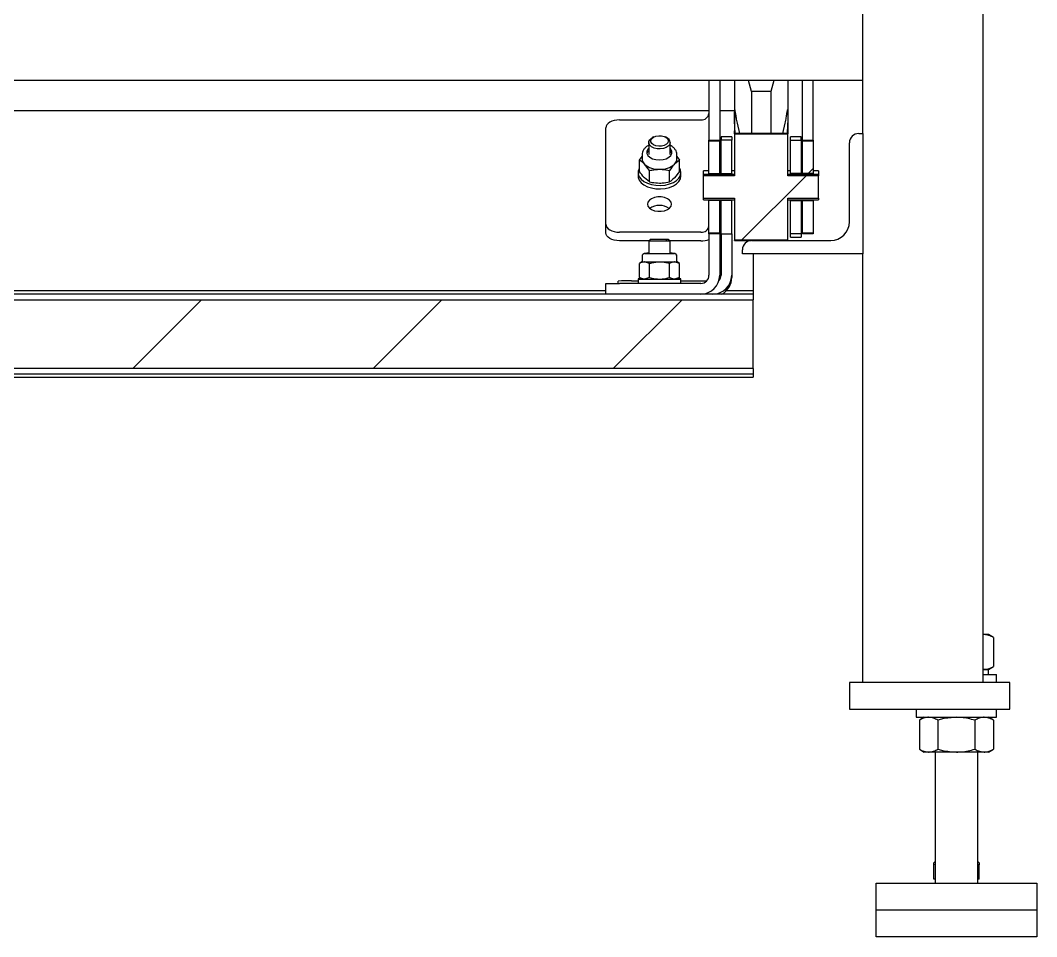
# Model space of a CAD drawing. Header units: millimetres. Extents: x 0 to 11880, y 0 to 8400.
# Drawn here: x 3288.1 to 3668, y 3836.2 to 4178.7 of the extents above; entities that cross this region are included whole.
import ezdxf

# ---------------------------------------------------------------- set-up
doc = ezdxf.new("R2010")
doc.units = ezdxf.units.MM
doc.header["$LTSCALE"] = 20

msp = doc.modelspace()

# ---------------------------------------------------------------- hatches: boundary and pattern name
at = {"linetype": 'Continuous', "lineweight": 18}
h = msp.add_hatch(dxfattribs=at)
h.set_pattern_fill('ANSI31', scale=20, style=0)
h.paths.add_polyline_path([(3543.52, 4120.64), (3543.52, 4112.22), (3555.02, 4112.22), (3555.02, 4096.55), (3575.02, 4096.55), (3575.02, 4112.22), (3586.52, 4112.22), (3586.52, 4120.64), (3575.02, 4120.64), (3575.02, 4136.31), (3555.02, 4136.31), (3555.02, 4120.64)], flags=0)
h = msp.add_hatch(dxfattribs=at)
h.set_pattern_fill('ANSI31', scale=20, style=0)
h.paths.add_polyline_path([(3545.52, 4133.58), (3545.52, 4121.47), (3549.52, 4121.47), (3549.52, 4133.58)], flags=0)
h = msp.add_hatch(dxfattribs=at)
h.set_pattern_fill('ANSI31', scale=20, style=0)
h.paths.add_polyline_path([(3554.02, 4121.47), (3554.02, 4133.93), (3550.02, 4133.93), (3550.02, 4121.47)], flags=0)
h = msp.add_hatch(dxfattribs=at)
h.set_pattern_fill('ANSI31', scale=20, style=0)
edge = h.paths.add_edge_path(flags=0)
edge.add_line((3603.02, 4091.44), (3603.02, 4136.44))
edge.add_line((3603.02, 4136.44), (3601.52, 4136.44))
edge.add_arc((3601.52, 4132.94), 3.5, 90, 180)
edge.add_line((3598.02, 4132.94), (3598.02, 4103.44))
edge.add_arc((3591.02, 4103.44), 7, 270, 360, ccw=False)
edge.add_line((3591.02, 4096.44), (3561.52, 4096.44))
edge.add_arc((3561.52, 4092.94), 3.5, 90, 180)
edge.add_line((3558.02, 4092.94), (3558.02, 4091.44))
edge.add_line((3558.02, 4091.44), (3603.02, 4091.44))
h = msp.add_hatch(dxfattribs=at)
h.set_pattern_fill('ANSI31', scale=20, style=0)
h.paths.add_polyline_path([(3580.02, 4121.47), (3580.02, 4133.93), (3576.02, 4133.93), (3576.02, 4121.47)], flags=0)
h = msp.add_hatch(dxfattribs=at)
h.set_pattern_fill('ANSI31', scale=20, style=0)
h.paths.add_polyline_path([(3580.52, 4121.47), (3584.52, 4121.47), (3584.52, 4133.58), (3580.52, 4133.58)], flags=0)
h = msp.add_hatch(dxfattribs=at)
h.set_pattern_fill('ANSI31', scale=20, style=0)
h.paths.add_polyline_path([(3549.52, 4099.27), (3549.52, 4111.39), (3545.52, 4111.39), (3545.52, 4099.27)], flags=0)
h = msp.add_hatch(dxfattribs=at)
h.set_pattern_fill('ANSI31', scale=20, style=0)
h.paths.add_polyline_path([(3554.02, 4098.93), (3554.02, 4111.39), (3550.02, 4111.39), (3550.02, 4098.93)], flags=0)
h = msp.add_hatch(dxfattribs=at)
h.set_pattern_fill('ANSI31', scale=20, style=0)
h.paths.add_polyline_path([(3576.02, 4098.93), (3580.02, 4098.93), (3580.02, 4111.39), (3576.02, 4111.39)], flags=0)
h = msp.add_hatch(dxfattribs=at)
h.set_pattern_fill('ANSI31', scale=20, style=0)
h.paths.add_polyline_path([(3584.52, 4111.39), (3580.52, 4111.39), (3580.52, 4099.28), (3584.52, 4099.28)], flags=0)
h = msp.add_hatch(dxfattribs=at)
h.set_pattern_fill('ANSI31', scale=20, style=0)
h.paths.add_polyline_path([(3182.02, 4048.57), (3562.02, 4048.57), (3562.02, 4074.29), (3182.02, 4074.29)], flags=0)

# ---------------------------------------------------------------- linework, layer by layer
at = {"color": 7, "linetype": 'Continuous', "lineweight": 25}
for p, q in [((3648.02, 3931.22), (3648.02, 4571.22)), ((3603.02, 4136.44), (3603.02, 4366.22)), ((3603.02, 4156.22), (3141.02, 4156.22)), ((3545.52, 4156.22), (3545.52, 4133.93)), ((3549.52, 4156.22), (3549.52, 4133.93)), ((3555.02, 4156.22), (3555.02, 4144.5)), ((3561.37, 4152.15), (3560.29, 4156.22)), ((3569.75, 4156.22), (3568.67, 4152.15)), ((3575.02, 4156.22), (3575.02, 4144.5)), ((3580.52, 4133.93), (3580.52, 4156.22)), ((3584.52, 4133.93), (3584.52, 4156.22)), ((3568.67, 4152.15), (3561.37, 4152.15)), ((3561.37, 4152.15), (3561.37, 4136.43)), ((3568.67, 4152.15), (3568.67, 4136.43)), ((3545.52, 4144.95), (3198.52, 4144.95)), ((3555.02, 4144.95), (3549.52, 4144.95)), ((3512.02, 4141.54), (3542.52, 4141.54)), ((3555.02, 4144.5), (3555.02, 4137.43)), ((3575.02, 4144.5), (3575.02, 4137.43)), ((3507.02, 4102.53), (3507.02, 4138.54)), ((3555.02, 4137.43), (3555.06, 4136.43)), ((3555.02, 4136.43), (3555.02, 4137.43)), ((3556.01, 4140.34), (3556.92, 4136.43)), ((3573.11, 4136.43), (3574.03, 4140.34)), ((3574.98, 4136.43), (3575.02, 4137.43)), ((3575.02, 4137.43), (3575.02, 4136.43)), ((3524.83, 4135.14), (3524.38, 4134.9)), ((3529.66, 4134.9), (3529.21, 4135.14)), ((3545.52, 4133.93), (3549.52, 4133.93)), ((3545.52, 4133.58), (3545.52, 4133.93)), ((3549.52, 4133.58), (3545.52, 4133.58)), ((3545.52, 4121.47), (3545.52, 4133.58)), ((3549.52, 4133.93), (3549.52, 4133.58)), ((3549.52, 4121.47), (3549.52, 4133.58)), ((3554.02, 4135.26), (3550.02, 4135.26)), ((3550.02, 4135.25), (3550.02, 4135.26)), ((3550.02, 4135.25), (3550.02, 4133.93)), ((3554.02, 4133.93), (3550.02, 4133.93)), ((3550.02, 4121.47), (3550.02, 4133.93)), ((3554.02, 4135.26), (3554.02, 4135.25)), ((3554.02, 4135.25), (3554.02, 4133.93)), ((3554.02, 4121.47), (3554.02, 4133.93)), ((3575.02, 4136.43), (3555.02, 4136.43)), ((3555.02, 4136.31), (3555.02, 4136.43)), ((3555.02, 4136.31), (3575.02, 4136.31)), ((3555.02, 4136.31), (3555.02, 4120.64)), ((3575.02, 4136.43), (3575.02, 4136.31)), ((3575.02, 4120.64), (3575.02, 4136.31)), ((3580.02, 4135.26), (3576.02, 4135.26)), ((3576.02, 4135.25), (3576.02, 4135.26)), ((3576.02, 4133.93), (3576.02, 4135.25)), ((3576.02, 4133.93), (3580.02, 4133.93)), ((3576.02, 4121.47), (3576.02, 4133.93)), ((3580.02, 4135.26), (3580.02, 4135.25)), ((3580.02, 4133.93), (3580.02, 4135.25)), ((3580.02, 4133.93), (3580.02, 4121.47)), ((3580.52, 4133.93), (3584.52, 4133.93)), ((3580.52, 4133.58), (3580.52, 4133.93)), ((3584.52, 4133.58), (3580.52, 4133.58)), ((3580.52, 4121.47), (3580.52, 4133.58)), ((3584.52, 4133.93), (3584.52, 4133.58)), ((3584.52, 4133.58), (3584.52, 4121.47)), ((3601.52, 4136.44), (3603.02, 4136.44)), ((3603.02, 4136.44), (3603.02, 4091.44)), ((3523.02, 4132.28), (3522.74, 4131.88)), ((3523.02, 4133.1), (3523.02, 4128.6)), ((3531.02, 4128.6), (3531.02, 4133.1)), ((3531.3, 4131.88), (3531.02, 4132.28)), ((3598.02, 4103.44), (3598.02, 4132.94)), ((3519.51, 4126.5), (3520.52, 4127.8)), ((3519.51, 4122.28), (3519.51, 4126.5)), ((3520.52, 4128.6), (3520.52, 4126.97)), ((3534.52, 4126.5), (3532.65, 4125.02)), ((3533.52, 4126.97), (3533.52, 4128.6)), ((3533.52, 4127.81), (3534.52, 4126.5)), ((3534.52, 4122.28), (3534.52, 4126.5)), ((3523.27, 4122.6), (3521.39, 4125.02)), ((3523.27, 4118.38), (3523.27, 4122.6)), ((3530.77, 4118.38), (3530.77, 4122.6)), ((3534.52, 4122.28), (3532.65, 4119.86)), ((3545.52, 4122.54), (3543.52, 4122.54)), ((3543.52, 4122.54), (3543.52, 4122.54)), ((3543.52, 4121.18), (3543.52, 4122.54)), ((3550.02, 4122.54), (3549.52, 4122.54)), ((3555.02, 4122.54), (3554.02, 4122.54)), ((3576.02, 4122.54), (3575.02, 4122.54)), ((3580.52, 4122.54), (3580.02, 4122.54)), ((3586.52, 4122.54), (3584.52, 4122.54)), ((3586.52, 4122.54), (3586.52, 4121.18)), ((3519.02, 4121.82), (3519.02, 4120.54)), ((3523.27, 4118.38), (3521.39, 4119.86)), ((3535.02, 4120.54), (3535.02, 4121.82)), ((3555.02, 4121.18), (3543.52, 4121.18)), ((3543.52, 4120.64), (3543.52, 4121.18)), ((3555.02, 4120.64), (3543.52, 4120.64)), ((3543.52, 4112.22), (3543.52, 4120.64)), ((3545.52, 4121.47), (3549.52, 4121.47)), ((3545.52, 4121.47), (3545.52, 4121.18)), ((3549.52, 4121.47), (3549.52, 4121.18)), ((3550.02, 4121.47), (3554.02, 4121.47)), ((3550.02, 4121.47), (3550.02, 4121.18)), ((3554.02, 4121.47), (3554.02, 4121.18)), ((3586.52, 4121.18), (3575.02, 4121.18)), ((3586.52, 4120.64), (3575.02, 4120.64)), ((3580.02, 4121.47), (3576.02, 4121.47)), ((3576.02, 4121.47), (3576.02, 4121.18)), ((3580.02, 4121.47), (3580.02, 4121.18)), ((3584.52, 4121.47), (3580.52, 4121.47)), ((3580.52, 4121.47), (3580.52, 4121.18)), ((3584.52, 4121.47), (3584.52, 4121.18)), ((3586.52, 4121.18), (3586.52, 4120.64)), ((3586.52, 4112.22), (3586.52, 4120.64)), ((3543.52, 4112.22), (3555.02, 4112.22)), ((3543.52, 4111.68), (3543.52, 4112.22)), ((3543.52, 4111.68), (3555.02, 4111.68)), ((3545.52, 4111.68), (3545.52, 4111.39)), ((3549.52, 4111.39), (3545.52, 4111.39)), ((3545.52, 4099.27), (3545.52, 4111.39)), ((3549.52, 4111.68), (3549.52, 4111.39)), ((3549.52, 4099.27), (3549.52, 4111.39)), ((3550.02, 4111.68), (3550.02, 4111.39)), ((3554.02, 4111.39), (3550.02, 4111.39)), ((3550.02, 4098.93), (3550.02, 4111.39)), ((3554.02, 4111.68), (3554.02, 4111.39)), ((3554.02, 4098.93), (3554.02, 4111.39)), ((3555.02, 4112.22), (3555.02, 4096.55)), ((3575.02, 4112.22), (3586.52, 4112.22)), ((3575.02, 4096.55), (3575.02, 4112.22)), ((3575.02, 4111.68), (3586.52, 4111.68)), ((3576.02, 4111.68), (3576.02, 4111.39)), ((3576.02, 4111.39), (3580.02, 4111.39)), ((3576.02, 4098.93), (3576.02, 4111.39)), ((3580.02, 4111.68), (3580.02, 4111.39)), ((3580.02, 4111.39), (3580.02, 4098.93)), ((3580.52, 4111.68), (3580.52, 4111.39)), ((3580.52, 4111.39), (3584.52, 4111.39)), ((3580.52, 4099.28), (3580.52, 4111.39)), ((3584.52, 4111.68), (3584.52, 4111.39)), ((3584.52, 4111.39), (3584.52, 4099.28)), ((3586.52, 4112.22), (3586.52, 4111.68)), ((3507.02, 4099.33), (3507.02, 4102.53)), ((3542.52, 4099.53), (3512.02, 4099.53)), ((3523.15, 4096.33), (3512.02, 4096.33)), ((3523.71, 4096.89), (3523.02, 4096.2)), ((3523.71, 4096.83), (3523.02, 4096.14)), ((3523.02, 4096.2), (3523.02, 4096.14)), ((3523.02, 4096.14), (3523.02, 4091.53)), ((3531.02, 4096.14), (3523.02, 4096.14)), ((3530.33, 4096.83), (3523.71, 4096.83)), ((3531.02, 4096.2), (3530.33, 4096.89)), ((3531.02, 4096.14), (3530.33, 4096.83)), ((3542.52, 4096.33), (3530.89, 4096.33)), ((3531.02, 4096.2), (3530.97, 4096.18)), ((3531.02, 4096.14), (3531.02, 4096.2)), ((3531.02, 4096.2), (3531.02, 4096.2)), ((3531.02, 4091.53), (3531.02, 4096.14)), ((3545.52, 4099.27), (3549.52, 4099.27)), ((3545.52, 4098.93), (3545.52, 4099.27)), ((3549.52, 4098.93), (3545.52, 4098.93)), ((3545.52, 4098.93), (3545.52, 4083.43)), ((3549.52, 4099.27), (3549.52, 4098.93)), ((3549.52, 4098.93), (3549.52, 4083.43)), ((3550.02, 4098.93), (3554.02, 4098.93)), ((3550.02, 4098.93), (3550.02, 4083.43)), ((3554.02, 4098.93), (3554.02, 4083.43)), ((3555.02, 4096.43), (3555.02, 4096.55)), ((3575.02, 4096.55), (3555.02, 4096.55)), ((3555.02, 4096.43), (3561.25, 4096.43)), ((3561.52, 4096.44), (3591.02, 4096.44)), ((3575.02, 4096.55), (3575.02, 4096.44)), ((3580.02, 4098.93), (3576.02, 4098.93)), ((3576.02, 4097.71), (3576.02, 4098.93)), ((3576.02, 4097.71), (3580.02, 4097.71)), ((3580.02, 4098.93), (3580.02, 4097.71)), ((3580.52, 4099.28), (3584.52, 4099.28)), ((3580.52, 4098.93), (3580.52, 4099.28)), ((3584.52, 4098.93), (3580.52, 4098.93)), ((3584.52, 4099.28), (3584.52, 4098.93)), ((3558.02, 4091.44), (3558.02, 4092.94)), ((3520.52, 4088.47), (3519.51, 4087.89)), ((3520.52, 4088.54), (3519.68, 4088.05)), ((3520.52, 4090.57), (3520.52, 4090.51)), ((3520.52, 4090.51), (3520.52, 4088.47)), ((3520.52, 4088.47), (3521.39, 4088.47)), ((3521.39, 4088.47), (3527.02, 4088.47)), ((3523.27, 4087.89), (3521.39, 4088.47)), ((3521.54, 4091.53), (3527.02, 4091.53)), ((3527.02, 4091.53), (3532.5, 4091.53)), ((3527.02, 4088.47), (3532.65, 4088.47)), ((3532.65, 4088.47), (3533.52, 4088.47)), ((3534.52, 4087.89), (3532.65, 4088.47)), ((3533.52, 4090.51), (3533.52, 4090.57)), ((3533.52, 4088.47), (3533.52, 4090.51)), ((3534.36, 4088.05), (3533.52, 4088.54)), ((3534.52, 4087.89), (3533.52, 4088.47)), ((3603.02, 4091.44), (3558.02, 4091.44)), ((3562.02, 4091.44), (3562.02, 4090.93)), ((3562.02, 4090.93), (3562.02, 4082.53)), ((3603.02, 3931.22), (3603.02, 4091.44)), ((3519.51, 4082.61), (3519.51, 4087.89)), ((3523.27, 4082.61), (3523.27, 4087.89)), ((3530.77, 4082.61), (3530.77, 4087.89)), ((3534.52, 4082.61), (3534.52, 4087.89)), ((3507.02, 4076.43), (3507.02, 4080.43)), ((3507.02, 4080.43), (3512.02, 4080.43)), ((3511.52, 4080.43), (3511.52, 4081.27)), ((3542.52, 4080.43), (3512.02, 4080.43)), ((3516.52, 4081.39), (3519.02, 4081.39)), ((3519.02, 4082.09), (3519.02, 4082.03)), ((3519.02, 4082.03), (3519.02, 4080.43)), ((3519.02, 4082.03), (3535.02, 4082.03)), ((3519.51, 4082.61), (3520.52, 4082.03)), ((3523.27, 4082.61), (3521.39, 4082.03)), ((3534.52, 4082.61), (3532.65, 4082.03)), ((3533.52, 4082.03), (3534.52, 4082.61)), ((3535.02, 4082.03), (3535.02, 4082.09)), ((3535.02, 4080.43), (3535.02, 4082.03)), ((3535.02, 4081.39), (3544.72, 4081.39)), ((3554.02, 4083.43), (3554.02, 4082.6)), ((3562.02, 4082.53), (3562.02, 4077.63)), ((3507.02, 4077.63), (3237.02, 4077.63)), ((3562.02, 4077.63), (3551.95, 4077.63)), ((3562.02, 4077.63), (3562.02, 4076.43)), ((3562.02, 4077.63), (3562.02, 4077.63)), ((3562.02, 4076.43), (3182.02, 4076.43)), ((3182.02, 4074.29), (3562.02, 4074.29)), ((3562.02, 4076.43), (3562.02, 4074.29)), ((3562.02, 4048.57), (3562.02, 4074.29)), ((3562.02, 4048.57), (3182.02, 4048.57)), ((3562.02, 4046.43), (3182.02, 4046.43)), ((3562.02, 4048.57), (3562.02, 4046.43)), ((3562.02, 4046.43), (3562.02, 4045.37)), ((3182.02, 4045.37), (3562.02, 4045.37)), ((3648.41, 3949.12), (3648.02, 3949.12)), ((3650.02, 3949.12), (3648.41, 3949.12)), ((3651.88, 3948.05), (3650.02, 3949.12)), ((3651.88, 3948.05), (3651.88, 3937.19)), ((3648.02, 3936.18), (3648.41, 3936.12)), ((3648.41, 3936.12), (3648.02, 3936.12)), ((3648.02, 3936.12), (3650.02, 3936.12)), ((3650.02, 3936.12), (3648.41, 3936.12)), ((3650.02, 3936.12), (3651.88, 3937.19)), ((3650.02, 3934.22), (3650.02, 3936.12)), ((3648.02, 3934.22), (3653.02, 3934.22)), ((3653.02, 3931.22), (3653.02, 3934.22)), ((3598.02, 3931.22), (3598.02, 3921.22)), ((3658.02, 3931.22), (3598.02, 3931.22)), ((3658.02, 3921.22), (3658.02, 3931.22)), ((3598.02, 3921.22), (3658.02, 3921.22)), ((3623.02, 3921.22), (3623.02, 3918.22)), ((3653.02, 3918.22), (3653.02, 3921.22)), ((3623.02, 3918.22), (3653.02, 3918.22)), ((3626.02, 3918.22), (3624.16, 3917.15)), ((3624.16, 3917.15), (3624.16, 3906.29)), ((3631.09, 3917.15), (3631.09, 3906.29)), ((3644.95, 3917.15), (3644.95, 3906.29)), ((3651.88, 3917.15), (3650.02, 3918.22)), ((3651.88, 3917.15), (3651.88, 3906.29)), ((3624.16, 3906.29), (3626.02, 3905.22)), ((3650.02, 3905.22), (3651.88, 3906.29)), ((3627.63, 3905.22), (3626.02, 3905.22)), ((3638.02, 3905.22), (3627.63, 3905.22)), ((3630.02, 3905.22), (3630.02, 3856.22)), ((3648.41, 3905.22), (3638.02, 3905.22)), ((3646.02, 3856.22), (3646.02, 3905.22)), ((3650.02, 3905.22), (3648.41, 3905.22)), ((3629.79, 3864.02), (3629.52, 3863.86)), ((3630.02, 3864.02), (3629.79, 3864.02)), ((3646.25, 3864.02), (3646.02, 3864.02)), ((3646.52, 3863.86), (3646.25, 3864.02)), ((3630.02, 3863.24), (3629.52, 3863.1)), ((3629.52, 3857.77), (3629.52, 3863.1)), ((3646.52, 3863.1), (3646.02, 3863.23)), ((3646.52, 3857.77), (3646.52, 3863.1)), ((3608.02, 3846.22), (3608.02, 3856.22)), ((3608.02, 3856.22), (3638.02, 3856.22)), ((3630.02, 3857.77), (3629.52, 3857.77)), ((3638.02, 3856.22), (3668.02, 3856.22)), ((3646.52, 3857.77), (3646.02, 3857.77)), ((3668.02, 3856.22), (3668.02, 3846.22)), ((3608.02, 3836.22), (3608.02, 3846.22)), ((3608.02, 3846.22), (3668.02, 3846.22)), ((3668.02, 3846.22), (3668.02, 3836.22)), ((3668.02, 3836.22), (3608.02, 3836.22))]:
    msp.add_line(p, q, dxfattribs=at)
at = {"color": 7, "linetype": 'Continuous', "lineweight": 25, "flags": 128}
for points in [[(3512.02, 4141.54), (3511.04, 4141.48), (3510.11, 4141.31), (3509.24, 4141.04), (3508.48, 4140.66), (3507.86, 4140.21), (3507.4, 4139.69), (3507.12, 4139.13), (3507.02, 4138.54)], [(3531.02, 4133.1), (3530.84, 4132.39), (3530.32, 4131.75), (3529.51, 4131.22), (3528.48, 4130.87), (3527.32, 4130.71), (3526.13, 4130.76), (3525.02, 4131.02), (3524.09, 4131.47), (3523.42, 4132.06), (3523.06, 4132.74), (3523.06, 4133.46), (3523.42, 4134.14), (3524.09, 4134.73), (3524.38, 4134.9)], [(3530.33, 4133.65), (3530.15, 4133.01), (3529.63, 4132.43), (3528.83, 4131.99), (3527.83, 4131.73), (3526.75, 4131.67), (3525.69, 4131.83), (3524.78, 4132.19), (3524.11, 4132.71), (3523.75, 4133.33), (3523.75, 4133.98), (3524.11, 4134.6), (3524.78, 4135.11), (3525.69, 4135.47), (3526.75, 4135.63), (3527.83, 4135.58), (3528.83, 4135.32), (3529.63, 4134.87), (3530.15, 4134.3), (3530.33, 4133.65)], [(3523.02, 4130.91), (3522.73, 4130.59), (3522.35, 4129.82), (3522.35, 4129.01), (3522.73, 4128.24), (3523.46, 4127.56), (3524.47, 4127.03), (3525.69, 4126.7), (3527.02, 4126.58)], [(3523.02, 4130.1), (3522.73, 4129.77), (3522.35, 4129.01)], [(3527.02, 4126.58), (3528.35, 4126.7), (3529.57, 4127.03), (3530.58, 4127.56), (3531.31, 4128.24), (3531.69, 4129.01), (3531.69, 4129.82), (3531.31, 4130.59), (3531.02, 4130.91)], [(3531.68, 4129.01), (3531.31, 4129.77), (3531.02, 4130.1)], [(3519.51, 4123.48), (3519.44, 4123.35), (3519.07, 4122.33), (3519.07, 4121.3), (3519.44, 4120.28), (3520.16, 4119.34), (3521.21, 4118.51), (3522.53, 4117.84), (3524.06, 4117.35), (3525.72, 4117.08), (3527.45, 4117.02), (3529.16, 4117.19), (3530.77, 4117.57), (3532.2, 4118.16), (3533.39, 4118.91), (3534.28, 4119.8), (3534.83, 4120.78), (3535.02, 4121.82), (3535.02, 4121.82)], [(3535.02, 4121.82), (3534.83, 4122.85), (3534.52, 4123.48)], [(3519.02, 4120.54), (3519.07, 4120.02), (3519.44, 4119), (3520.16, 4118.06), (3521.21, 4117.23), (3522.53, 4116.56), (3524.06, 4116.08), (3525.72, 4115.8), (3527.45, 4115.74), (3529.16, 4115.91), (3530.77, 4116.29), (3532.2, 4116.88), (3533.39, 4117.63), (3534.28, 4118.52), (3534.83, 4119.5), (3535.02, 4120.54)], [(3531.52, 4110.03), (3531.34, 4110.79), (3530.8, 4111.49), (3529.97, 4112.07), (3528.89, 4112.49), (3527.66, 4112.71), (3526.38, 4112.71), (3525.15, 4112.49), (3524.07, 4112.07), (3523.23, 4111.49), (3522.7, 4110.79), (3522.52, 4110.03), (3522.7, 4109.27), (3523.23, 4108.57), (3524.07, 4107.99), (3525.15, 4107.58), (3526.38, 4107.36), (3527.66, 4107.36), (3528.89, 4107.58), (3529.97, 4107.99), (3530.8, 4108.57), (3531.34, 4109.27), (3531.52, 4110.03)], [(3507.02, 4102.53), (3507.12, 4101.94), (3507.4, 4101.38), (3507.86, 4100.86), (3508.48, 4100.41), (3509.24, 4100.03), (3510.11, 4099.76), (3511.04, 4099.59), (3512.02, 4099.53)], [(3512.02, 4096.33), (3511.04, 4096.39), (3510.11, 4096.56), (3509.24, 4096.84), (3508.48, 4097.21), (3507.86, 4097.66), (3507.4, 4098.18), (3507.12, 4098.75), (3507.02, 4099.33)], [(3523.06, 4096.18), (3523.06, 4096.18), (3523.02, 4096.2)], [(3524.7, 4096.83), (3524.11, 4096.85), (3523.75, 4096.88), (3523.75, 4096.9), (3524.11, 4096.93), (3524.78, 4096.95), (3525.69, 4096.97), (3526.75, 4096.97), (3527.83, 4096.97), (3528.83, 4096.96), (3529.63, 4096.94), (3530.15, 4096.92), (3530.33, 4096.89), (3530.33, 4096.89)], [(3523.02, 4091.66), (3522.73, 4091.64), (3522.35, 4091.61), (3522.35, 4091.57), (3522.73, 4091.54), (3522.98, 4091.53)], [(3531.06, 4091.53), (3531.31, 4091.54), (3531.69, 4091.57), (3531.69, 4091.61), (3531.31, 4091.64), (3531.02, 4091.66)], [(3520.22, 4082.2), (3520.16, 4082.2), (3519.44, 4082.16), (3519.07, 4082.12), (3519.07, 4082.07), (3519.44, 4082.03)], [(3534.6, 4082.03), (3534.83, 4082.05), (3535.02, 4082.09)]]:
    msp.add_lwpolyline(points, dxfattribs=at)
at = {"color": 7, "linetype": 'Continuous', "lineweight": 25}
for centre, radius, start, end in [((3542.79, 4144.28), 2.75, 264.3633, 352.9464), ((3528.82, 4132.86), 2.21, 6.2945, 67.6418), ((3601.52, 4132.94), 3.5, 90, 180), ((3523.35, 4127.06), 2.83, 181.9021, 226.2139), ((3530.69, 4127.06), 2.83, 313.7861, 358.0979), ((3526.63, 4131.03), 7.98, 228.9558, 272.8198), ((3527.41, 4131.03), 7.98, 267.1802, 311.0442), ((3526.76, 4103.87), 5.67, 87.3763, 126.4107), ((3527.28, 4103.87), 5.67, 53.5893, 92.6237), ((3591.02, 4103.44), 7, 270, 0), ((3542.79, 4102.27), 2.75, 264.3633, 352.9464), ((3529.37, 4104.47), 7.64, 269.7655, 277.2322), ((3542.55, 4104.76), 8.43, 269.793, 290.6245), ((3561.52, 4092.94), 3.5, 90, 180), ((3521.54, 4090.51), 1.02, 90, 180), ((3523.05, 4077.55), 14.14, 90.1395, 95.8749), ((3531.03, 4078.79), 12.9, 83.665, 90.0638), ((3532.5, 4090.51), 1.02, 0, 90), ((3547.02, 4084.39), 3, 325.0543, 359.9989), ((3515.27, 4032.64), 48.77, 88.5322, 94.4112), ((3533.87, 4076.02), 6.18, 79.2537, 90.4299), ((3542.52, 4083.43), 7, 270, 0), ((3542.52, 4083.43), 3, 270, 0), ((3547.02, 4083.43), 7, 270, 0), ((3547.02, 4083.43), 3, 317.0107, 0), ((3547.02, 4082.6), 7, 298.2075, 359.9956)]:
    msp.add_arc(centre, radius, start, end, dxfattribs=at)
for points, knots in [([(3555.07, 4145.47), (3555.09, 4145.43), (3555.13, 4145.36), (3555.27, 4144.55), (3555.49, 4143.22), (3555.74, 4141.73), (3555.94, 4140.66), (3556.01, 4140.34)], [0, 0, 0, 0, 0.204489, 0.438573, 0.665306, 0.898678, 1, 1, 1, 1]), ([(3574.03, 4140.34), (3574.16, 4141.04), (3574.43, 4142.46), (3574.68, 4144), (3574.85, 4145.03), (3574.94, 4145.51), (3574.96, 4145.44), (3574.96, 4145.43)], [0, 0, 0, 0, 0.2259759, 0.4585172, 0.6845019, 0.9170166, 1, 1, 1, 1]), ([(3555.33, 4136.43), (3555.28, 4137.12), (3555.17, 4138.76), (3555.09, 4140.91), (3555.03, 4142.87), (3555.02, 4143.96), (3555.02, 4144.41), (3555.02, 4144.5)], [0, 0, 0, 0, 0.184895, 0.438951, 0.686396, 0.940956, 1, 1, 1, 1]), ([(3575.02, 4144.5), (3575.02, 4144.15), (3575.01, 4143.44), (3574.98, 4141.82), (3574.9, 4139.69), (3574.82, 4137.81), (3574.73, 4136.6), (3574.71, 4136.39)], [0, 0, 0, 0, 0.219359, 0.443652, 0.691319, 0.946208, 1, 1, 1, 1]), ([(3523.02, 4131.99), (3522.92, 4131.95), (3522.41, 4131.73), (3521.72, 4131.18), (3521.02, 4130.36), (3520.59, 4129.49), (3520.55, 4128.88), (3520.54, 4128.58)], [0, 0, 0, 0, 0.063532, 0.327568, 0.564229, 0.790229, 1, 1, 1, 1]), ([(3533.48, 4128.59), (3533.49, 4128.74), (3533.52, 4129.21), (3533.23, 4129.98), (3532.67, 4130.83), (3531.92, 4131.52), (3531.29, 4131.85), (3531.02, 4131.99)], [0, 0, 0, 0, 0.1056328, 0.3370565, 0.5689894, 0.8106984, 1, 1, 1, 1]), ([(3521.39, 4125.02), (3521.35, 4125.06), (3520.71, 4125.71), (3520.09, 4126.12), (3519.51, 4126.5)], [0, 0, 0, 0, 0.070215, 1, 1, 1, 1]), ([(3521.39, 4119.86), (3521.35, 4119.91), (3520.71, 4120.58), (3520.09, 4121.46), (3519.51, 4122.28)], [0, 0, 0, 0, 0.070215, 1, 1, 1, 1]), ([(3523.27, 4122.6), (3523.58, 4122.67), (3524.8, 4122.94), (3526.08, 4123.01), (3527.02, 4123.07)], [0, 0, 0, 0, 0.2575513, 1, 1, 1, 1]), ([(3527.02, 4123.07), (3527.36, 4123.06), (3528.63, 4123.03), (3529.87, 4122.78), (3530.77, 4122.6)], [0, 0, 0, 0, 0.2686336, 1, 1, 1, 1]), ([(3532.65, 4125.02), (3532.6, 4124.97), (3531.97, 4124.3), (3531.35, 4123.42), (3530.77, 4122.6)], [0, 0, 0, 0, 0.0702148, 1, 1, 1, 1]), ([(3523.27, 4118.38), (3523.58, 4118.31), (3524.8, 4118.04), (3526.08, 4117.97), (3527.02, 4117.91)], [0, 0, 0, 0, 0.257551, 1, 1, 1, 1]), ([(3527.02, 4117.91), (3527.36, 4117.92), (3528.63, 4117.95), (3529.87, 4118.2), (3530.77, 4118.38)], [0, 0, 0, 0, 0.268634, 1, 1, 1, 1]), ([(3532.65, 4119.86), (3532.6, 4119.82), (3531.97, 4119.17), (3531.35, 4118.76), (3530.77, 4118.38)], [0, 0, 0, 0, 0.070215, 1, 1, 1, 1]), ([(3521.39, 4088.47), (3521.35, 4088.47), (3520.71, 4088.46), (3520.09, 4088.16), (3519.51, 4087.89)], [0, 0, 0, 0, 0.070215, 1, 1, 1, 1]), ([(3521.43, 4091.59), (3521.4, 4091.59), (3521.34, 4091.58), (3521.18, 4091.54), (3520.97, 4091.43), (3520.75, 4091.24), (3520.56, 4090.95), (3520.53, 4090.71), (3520.52, 4090.59)], [0, 0, 0, 0, 0.16727, 0.314472, 0.442406, 0.609599, 0.798413, 1, 1, 1, 1]), ([(3523.27, 4087.89), (3523.58, 4087.98), (3524.8, 4088.32), (3526.08, 4088.4), (3527.02, 4088.47)], [0, 0, 0, 0, 0.257551, 1, 1, 1, 1]), ([(3527.02, 4088.47), (3527.36, 4088.46), (3528.63, 4088.43), (3529.87, 4088.12), (3530.77, 4087.89)], [0, 0, 0, 0, 0.268634, 1, 1, 1, 1]), ([(3532.65, 4088.47), (3532.6, 4088.47), (3531.97, 4088.46), (3531.35, 4088.16), (3530.77, 4087.89)], [0, 0, 0, 0, 0.070215, 1, 1, 1, 1]), ([(3533.51, 4090.58), (3533.5, 4090.7), (3533.49, 4090.92), (3533.33, 4091.19), (3533.14, 4091.38), (3532.96, 4091.49), (3532.82, 4091.55), (3532.72, 4091.58), (3532.68, 4091.58), (3532.66, 4091.59)], [0, 0, 0, 0, 0.2072994, 0.3912049, 0.5458053, 0.679355, 0.792636, 0.9038985, 1, 1, 1, 1]), ([(3521.39, 4082.03), (3521.35, 4082.03), (3520.71, 4082.04), (3520.09, 4082.33), (3519.51, 4082.61)], [0, 0, 0, 0, 0.0702148, 1, 1, 1, 1]), ([(3523.27, 4082.61), (3523.58, 4082.52), (3524.8, 4082.18), (3526.08, 4082.09), (3527.02, 4082.03)], [0, 0, 0, 0, 0.257551, 1, 1, 1, 1]), ([(3527.02, 4082.03), (3527.36, 4082.04), (3528.63, 4082.07), (3529.87, 4082.38), (3530.77, 4082.61)], [0, 0, 0, 0, 0.2686336, 1, 1, 1, 1]), ([(3532.65, 4082.03), (3532.6, 4082.03), (3531.97, 4082.04), (3531.35, 4082.33), (3530.77, 4082.61)], [0, 0, 0, 0, 0.0702148, 1, 1, 1, 1]), ([(3648.41, 3949.12), (3648.33, 3949.12), (3648.2, 3949.13), (3648.07, 3949.1), (3648.02, 3949.08)], [0, 0, 0, 0, 0.626884, 1, 1, 1, 1]), ([(3651.88, 3948.05), (3651.31, 3948.35), (3650.18, 3948.95), (3649, 3949.06), (3648.41, 3949.12)], [0, 0, 0, 0, 0.495458, 1, 1, 1, 1]), ([(3648.41, 3936.12), (3648.49, 3936.12), (3649.12, 3936.13), (3650.29, 3936.36), (3651.34, 3936.91), (3651.88, 3937.19)], [0, 0, 0, 0, 0.0700986, 0.5307888, 1, 1, 1, 1]), ([(3627.63, 3918.22), (3627.54, 3918.22), (3626.92, 3918.21), (3625.75, 3917.97), (3624.7, 3917.42), (3624.16, 3917.15)], [0, 0, 0, 0, 0.070099, 0.530789, 1, 1, 1, 1]), ([(3631.09, 3917.15), (3630.53, 3917.45), (3629.39, 3918.05), (3628.22, 3918.16), (3627.63, 3918.22)], [0, 0, 0, 0, 0.495458, 1, 1, 1, 1]), ([(3638.02, 3918.22), (3636.28, 3918.1), (3633.93, 3917.94), (3631.67, 3917.31), (3631.09, 3917.15)], [0, 0, 0, 0, 0.742449, 1, 1, 1, 1]), ([(3644.95, 3917.15), (3643.28, 3917.57), (3640.99, 3918.14), (3638.65, 3918.2), (3638.02, 3918.22)], [0, 0, 0, 0, 0.731366, 1, 1, 1, 1]), ([(3648.41, 3918.22), (3648.33, 3918.22), (3647.71, 3918.21), (3646.54, 3917.97), (3645.48, 3917.42), (3644.95, 3917.15)], [0, 0, 0, 0, 0.070099, 0.530789, 1, 1, 1, 1]), ([(3651.88, 3917.15), (3651.31, 3917.45), (3650.18, 3918.05), (3649, 3918.16), (3648.41, 3918.22)], [0, 0, 0, 0, 0.495458, 1, 1, 1, 1]), ([(3624.16, 3906.29), (3624.73, 3905.99), (3625.86, 3905.39), (3627.03, 3905.28), (3627.63, 3905.22)], [0, 0, 0, 0, 0.495458, 1, 1, 1, 1]), ([(3627.63, 3905.22), (3627.71, 3905.22), (3628.33, 3905.23), (3629.5, 3905.46), (3630.56, 3906.01), (3631.09, 3906.29)], [0, 0, 0, 0, 0.070099, 0.530789, 1, 1, 1, 1]), ([(3631.09, 3906.29), (3631.67, 3906.13), (3633.93, 3905.5), (3636.28, 3905.34), (3638.02, 3905.22)], [0, 0, 0, 0, 0.257551, 1, 1, 1, 1]), ([(3638.02, 3905.22), (3638.65, 3905.24), (3640.99, 3905.29), (3643.28, 3905.87), (3644.95, 3906.29)], [0, 0, 0, 0, 0.268634, 1, 1, 1, 1]), ([(3644.95, 3906.29), (3645.51, 3905.99), (3646.65, 3905.39), (3647.82, 3905.28), (3648.41, 3905.22)], [0, 0, 0, 0, 0.495458, 1, 1, 1, 1]), ([(3648.41, 3905.22), (3648.49, 3905.22), (3649.12, 3905.23), (3650.29, 3905.46), (3651.34, 3906.01), (3651.88, 3906.29)], [0, 0, 0, 0, 0.0700986, 0.5307888, 1, 1, 1, 1]), ([(3629.52, 3863.1), (3629.52, 3863.22), (3629.52, 3863.54), (3629.52, 3863.86), (3629.52, 3863.82), (3629.52, 3863.81)], [0, 0, 0, 0, 0.260824, 0.759869, 1, 1, 1, 1]), ([(3646.52, 3863.81), (3646.52, 3863.82), (3646.52, 3863.86), (3646.52, 3863.55), (3646.52, 3863.22), (3646.52, 3863.1)], [0, 0, 0, 0, 0.227284, 0.739167, 1, 1, 1, 1])]:
    msp.add_open_spline(points, degree=3, knots=knots, dxfattribs=at)

doc.saveas('drawing.dxf')
